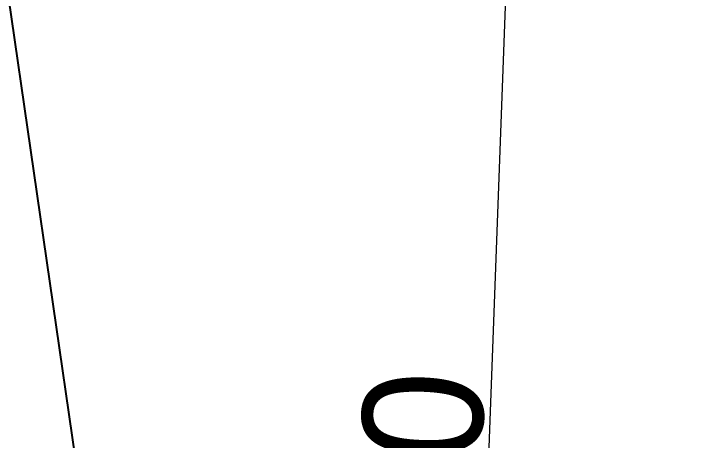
# Model space of a CAD drawing. Header units: centimetres. Extents: x 63871 to 181827, y -95930 to 42199.
# Drawn here: x 167307.3 to 167709.5, y 19130.5 to 19378.9 of the extents above; entities that cross this region are included whole.
import ezdxf

# ---------------------------------------------------------------- set-up
doc = ezdxf.new("R2010")
doc.units = ezdxf.units.CM
doc.layers.add('Dıış Ölçü', color=140, linetype='Continuous')
doc.layers.add('OLUK', color=222, linetype='Continuous', lineweight=15)
doc.layers.add('ÇEKME MESAFESİ', color=5, linetype='Continuous', lineweight=25)
doc.styles.add('RomanS', font='')
doc.styles.get('RomanS').set_extended_font_data('Stylus BT')
doc.dimstyles.new('BÖYÜK', dxfattribs={"dimtxt": 70, "dimasz": 5, "dimexe": 5, "dimexo": 5, "dimgap": 2, "dimtad": 3, "dimdec": 0, "dimzin": 0, "dimdsep": 46, "dimtxsty": 'RomanS', "dimblk": 'DOT', "dimcen": 5, "dimadec": 0, "dimazin": 0, "dimtfac": 1, "dimtdec": 0, "dimtix": 1, "dimtofl": 0, "dimtmove": 1, "dimatfit": 0, "dimldrblk": 'DOT', "dimfxl": 10, "dimfxlon": 1, "dimtolj": 1, "dimtzin": 0, "dimarcsym": 0})

# ---------------------------------------------------------------- blocks, each defined once
blk = doc.blocks.new('_Dot')
at = {"color": 0, "linetype": 'ByBlock', "lineweight": -2}
blk.add_line((-0.5, 0), (-1, 0), dxfattribs=at)
at = {"color": 0, "linetype": 'ByBlock', "const_width": 0.5}
blk.add_lwpolyline([(-0.25, 0, 1), (0.25, 0, 1)], format="xyb", close=True, dxfattribs=at)
blk = doc.blocks.new('*D422')
at = {"layer": 'Defpoints', "color": 0, "transparency": 16777216}
for p in [(-10368.86, 4486.42), (-10357.22, 4485.99), (-10392.99, 3836.68)]:
    blk.add_point(p, dxfattribs=at)
at = {"layer": 'Dıış Ölçü', "color": 0, "lineweight": -2, "transparency": 16777216}
for p, q in [((-10363.86, 4486.23), (-10352.22, 4485.8)), ((-10381.16, 3841.24), (-10357.4, 4480.99)), ((-10387.99, 3836.49), (-10376.34, 3836.06))]:
    blk.add_line(p, q, dxfattribs=at)
at = {"layer": 'Dıış Ölçü', "color": 0, "lineweight": -2, "transparency": 16777216, "xscale": 5, "yscale": 5, "zscale": 5}
for p, rotation in [((-10357.22, 4485.99), 87.87361722026381), ((-10381.34, 3836.25), 267.8736172202638)]:
    blk.add_blockref('_Dot', p, dxfattribs=dict(at, rotation=rotation))
at = {"layer": 'Dıış Ölçü', "color": 0, "transparency": 16777216, "insert": (-10408.02, 4162.56), "char_height": 70, "attachment_point": 5, "rotation": 87.8736, "style": 'RomanS'}
blk.add_mtext('\\A1;650', dxfattribs=at)
blk = doc.blocks.new('çatı planı')
blk.add_wipeout([(-680, -1060), (-680, 0), (0, 0), (0, -1125), (-340, -1125), (-340, -1060)]).dxf.layer = 'OLUK'
blk = doc.blocks.new('VAZİYET PLANI')
at = {"layer": 'ÇEKME MESAFESİ'}
blk.add_lwpolyline([(-10235.94, 8787.8), (-10982.6, 6772.09), (-10431.04, 2961.31), (-10363.5, 2901.47), (-6329.01, 2815.66), (-5233.37, 2792.49), (-389.12, 2690.07), (-136.37, 2684.73), (-120.42, 2699.61), (-5.55, 5331.81), (308.62, 12485.41)], dxfattribs=at)
at = {"layer": 'Dıış Ölçü'}
dim = blk.add_aligned_dim(p1=(-10392.99, 3836.68), p2=(-10368.86, 4486.42), distance=-11.65, dimstyle='BÖYÜK', dxfattribs=at)
dim.commit()
dim.dimension.update_dxf_attribs({"geometry": '*D422', "text_midpoint": (-10408.02, 4162.56)})
at = {"layer": 'OLUK', "rotation": 177.8731895439683}
blk.add_blockref('çatı planı', (-10575.51, 4464.08), dxfattribs=at)

msp = doc.modelspace()

# ---------------------------------------------------------------- block references
at = {"layer": 'OLUK'}
msp.add_blockref('VAZİYET PLANI', (177951.86, 14930.11), dxfattribs=at)

doc.saveas('drawing.dxf')
